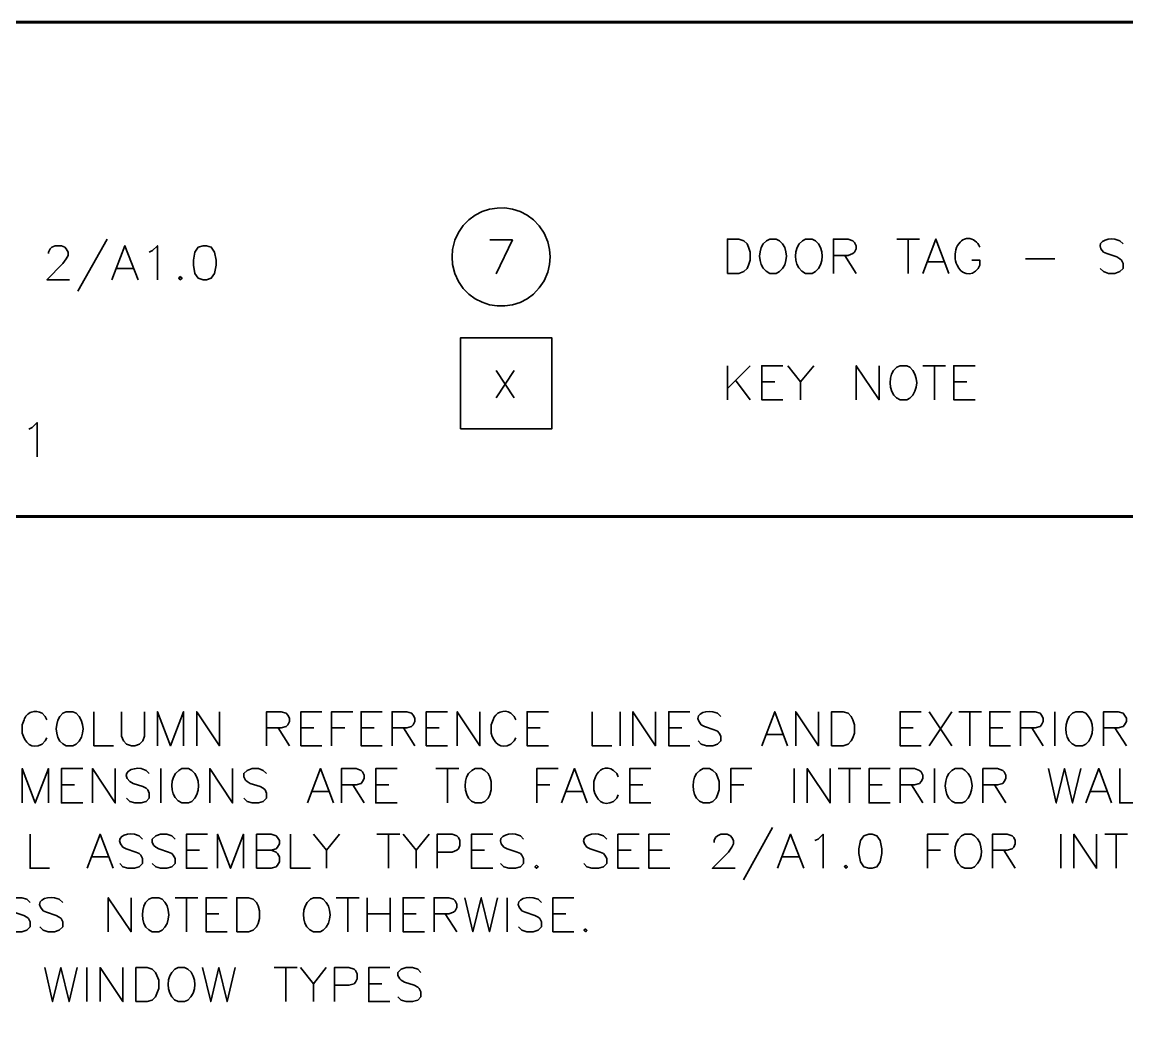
# Model space of a CAD drawing. Header units: inches. Extents: x 5 to 516, y -193 to 129.
# Drawn here: x 265.85 to 277.97, y 17.03 to 27.96 of the extents above; entities that cross this region are included whole.
import ezdxf

# ---------------------------------------------------------------- set-up
doc = ezdxf.new("R2010")
doc.units = ezdxf.units.IN
doc.header["$MEASUREMENT"] = 0
doc.layers.add('PDF2_Geometry', color=7, linetype='Continuous')

msp = doc.modelspace()

# ---------------------------------------------------------------- linework, layer by layer
at = {"layer": 'PDF2_Geometry', "lineweight": 60}
for points in [[(288.1186821, 27.9634137), (161.118672, 27.9634137), (161.118672, 5.4634119), (296.1186828, 5.4634119)], [(254.1586846, 22.5400802), (288.1153524, 22.5400802)]]:
    msp.add_lwpolyline(points, dxfattribs=at)
at = {"layer": 'PDF2_Geometry', "lineweight": 35}
for points in [[(266.7820173, 25.5834137), (266.4620173, 25.0100803)], [(271.0486836, 25.2000807), (271.2286836, 25.5734141), (270.9786836, 25.5734141)], [(274.1586837, 25.5634137), (274.1220171, 25.5834137), (274.0520171, 25.5834137), (274.0153504, 25.5634137), (273.9786837, 25.5300804)], [(274.5520182, 25.5634137), (274.5153515, 25.5834137), (274.4420182, 25.5834137), (274.4086848, 25.5634137), (274.3720182, 25.5300804)], [(274.7486843, 25.2067471), (274.7486843, 25.5834138), (274.9086843, 25.5834138), (274.9620176, 25.5634138), (274.9786843, 25.5467471), (274.9986843, 25.5100804), (274.9986843, 25.4767471), (274.9786843, 25.4400804), (274.9620176, 25.4234138), (274.9086843, 25.4034138), (274.7486843, 25.4034138)], [(275.4420183, 25.5834137), (275.6920183, 25.5834137)], [(275.5686832, 25.5834137), (275.5686832, 25.206747)], [(275.7286835, 25.2067471), (275.8720168, 25.5834138), (276.0153502, 25.2067471)], [(277.9253525, 25.5300809), (277.8886858, 25.5634142), (277.8353525, 25.5834142)], [(266.138683, 25.4234134), (266.138683, 25.4400801), (266.158683, 25.4767468), (266.1753496, 25.4934134), (266.2120163, 25.5100801), (266.2820163, 25.5100801), (266.318683, 25.4934134), (266.3353497, 25.4767468), (266.3553497, 25.4400801), (266.3553497, 25.4034134), (266.3353497, 25.3667468), (266.298683, 25.3134134), (266.1220163, 25.1367467), (266.3720163, 25.1367467)], [(266.8353485, 25.1367465), (266.9786818, 25.5100799), (267.1220152, 25.1367465)], [(267.2453488, 25.4400811), (267.2820154, 25.4567478), (267.3353488, 25.5100811), (267.3353488, 25.1367478)], [(270.5720165, 25.4700799), (270.5653499, 25.3867466), (270.5720165, 25.3034132)], [(271.6153499, 25.2200799), (271.6353499, 25.3034132), (271.6420166, 25.3867466), (271.6353499, 25.4700799), (271.6153499, 25.5534132)], [(274.8720177, 25.4034125), (274.9986844, 25.2067459)], [(275.782018, 25.3334137), (275.962018, 25.3334137)], [(276.3353518, 25.2600789), (276.3553518, 25.2967456), (276.3553518, 25.3500789), (276.2653518, 25.3500789)], [(276.8553518, 25.3667474), (277.1753519, 25.3667474)], [(277.7120191, 25.4400808), (277.7486858, 25.4234142), (277.8553525, 25.3867475), (277.8886858, 25.3667475), (277.9086858, 25.3500808), (277.9253525, 25.3134142), (277.9253525, 25.2600808), (277.8886858, 25.2267475), (277.8353525, 25.2067475), (277.7653525, 25.2067475), (277.7120191, 25.2267475), (277.6753525, 25.2600808)], [(266.888683, 25.2600799), (267.068683, 25.2600799)], [(274.0520171, 25.206747), (274.1220171, 25.206747), (274.1586837, 25.226747)], [(274.4420182, 25.206747), (274.5153515, 25.206747), (274.5520182, 25.226747)], [(271.0486836, 24.1400797), (271.2486836, 23.8400796)], [(271.248684, 24.1400797), (271.048684, 23.8400796)], [(273.5853507, 24.1934142), (273.5853507, 23.8200808)], [(273.8353507, 24.1934142), (273.5853507, 23.9434142)], [(274.1920174, 23.8200791), (273.9620173, 23.8200791), (273.9620173, 24.1934124), (274.1920174, 24.1934124)], [(274.2486842, 24.1934142), (274.3886842, 24.0167475), (274.3886842, 23.8200808)], [(274.5320179, 24.1934142), (274.3886846, 24.0167475)], [(274.9986843, 23.8200791), (274.9986843, 24.1934124), (275.2486843, 23.8200791), (275.2486843, 24.1934124)], [(275.5853501, 24.1767475), (275.5520168, 24.1934142), (275.4786834, 24.1934142), (275.4420168, 24.1767475), (275.4086834, 24.1400809)], [(275.7286835, 24.1934142), (275.9786835, 24.1934142)], [(275.8553518, 24.1934142), (275.8553518, 23.8200808)], [(276.3020166, 23.8200791), (276.0686832, 23.8200791), (276.0686832, 24.1934124), (276.3020166, 24.1934124)], [(273.6753521, 24.0334139), (273.8353521, 23.8200806)], [(273.9620173, 24.0167462), (274.1053507, 24.0167462)], [(276.0686832, 24.0167462), (276.2120166, 24.0167462)], [(275.4786834, 23.8200808), (275.5520168, 23.8200808), (275.5853501, 23.8367475)], [(265.9253515, 23.4967453), (265.9620182, 23.5167453), (266.0153515, 23.5700787), (266.0153515, 23.193412)], [(266.4420151, 20.3800791), (266.4053484, 20.3967458), (266.3353484, 20.3967458), (266.2986818, 20.3800791), (266.2653484, 20.3434124)], [(266.638683, 20.3967458), (266.638683, 20.0234124), (266.8520164, 20.0234124)], [(266.9420176, 20.3967458), (266.9420176, 20.1300791), (266.9620176, 20.0767457), (266.9953509, 20.0400791), (267.0486843, 20.0234124), (267.0853509, 20.0234124), (267.1386843, 20.0400791), (267.1753509, 20.0767457), (267.1920176, 20.1300791), (267.1920176, 20.3967458)], [(267.3353485, 20.023414), (267.3353485, 20.3967474), (267.4786819, 20.023414), (267.6220152, 20.3967474), (267.6220152, 20.023414)], [(267.7653514, 20.023414), (267.7653514, 20.3967474), (268.0153514, 20.023414), (268.0153514, 20.3967474)], [(268.5320174, 20.023414), (268.5320174, 20.3967474), (268.6920175, 20.3967474), (268.7453508, 20.3800807), (268.7653508, 20.3600807), (268.7820175, 20.3267474), (268.7820175, 20.2900807), (268.7653508, 20.253414), (268.7453508, 20.2367474), (268.6920175, 20.2200807), (268.5320174, 20.2200807)], [(269.1386858, 20.023414), (268.9086858, 20.023414), (268.9086858, 20.3967474), (269.1386858, 20.3967474)], [(269.2453489, 20.023414), (269.2453489, 20.3967474), (269.4786823, 20.3967474)], [(269.7986827, 20.023414), (269.5686827, 20.023414), (269.5686827, 20.3967474), (269.7986827, 20.3967474)], [(269.9086842, 20.023414), (269.9086842, 20.3967474), (270.0686842, 20.3967474), (270.1220175, 20.3800807), (270.1386842, 20.3600807), (270.1586842, 20.3267474), (270.1586842, 20.2900807), (270.1386842, 20.253414), (270.1220175, 20.2367474), (270.0686842, 20.2200807), (269.9086842, 20.2200807)], [(270.5153509, 20.023414), (270.2820176, 20.023414), (270.2820176, 20.3967474), (270.5153509, 20.3967474)], [(270.6220173, 20.023414), (270.6220173, 20.3967474), (270.8720174, 20.023414), (270.8720174, 20.3967474)], [(271.2653517, 20.306746), (271.2453517, 20.3434127), (271.2120183, 20.3800794)], [(271.6220167, 20.023414), (271.3886834, 20.023414), (271.3886834, 20.3967474), (271.6220167, 20.3967474)], [(272.1020183, 20.3967458), (272.1020183, 20.0234124), (272.318685, 20.0234124)], [(272.4086844, 20.3967458), (272.4086844, 20.0234124)], [(272.5486838, 20.023414), (272.5486838, 20.3967474), (272.7986838, 20.023414), (272.7986838, 20.3967474)], [(273.1753514, 20.023414), (272.9420181, 20.023414), (272.9420181, 20.3967474), (273.1753514, 20.3967474)], [(273.5153519, 20.3434129), (273.4786852, 20.3800796), (273.4253518, 20.3967462)], [(273.9620173, 20.023414), (274.1053507, 20.3967474), (274.2453507, 20.023414)], [(274.3353508, 20.023414), (274.3353508, 20.3967474), (274.5853508, 20.023414), (274.5853508, 20.3967474)], [(275.7120168, 20.023414), (275.4786834, 20.023414), (275.4786834, 20.3967474), (275.7120168, 20.3967474)], [(275.798684, 20.3967458), (276.048684, 20.0234124)], [(276.048684, 20.3967458), (275.798684, 20.0234124)], [(276.1220178, 20.3967458), (276.3720178, 20.3967458)], [(276.2453512, 20.3967458), (276.2453512, 20.0234124)], [(276.6920176, 20.023414), (276.4620175, 20.023414), (276.4620175, 20.3967474), (276.6920176, 20.3967474)], [(276.7986841, 20.023414), (276.7986841, 20.3967474), (276.9620174, 20.3967474), (277.0153508, 20.3800807), (277.0320174, 20.3600807), (277.0486841, 20.3267474), (277.0486841, 20.2900807), (277.0320174, 20.253414), (277.0153508, 20.2367474), (276.9620174, 20.2200807), (276.7986841, 20.2200807)], [(277.1753524, 20.3967458), (277.1753524, 20.0234124)], [(277.5153514, 20.3800791), (277.4786848, 20.3967458), (277.4086848, 20.3967458), (277.3720181, 20.3800791), (277.3353514, 20.3434124)], [(277.7120176, 20.023414), (277.7120176, 20.3967474), (277.8720176, 20.3967474), (277.925351, 20.3800807), (277.9420177, 20.3600807), (277.9620177, 20.3267474), (277.9620177, 20.2900807), (277.9420177, 20.253414), (277.925351, 20.2367474), (277.8720176, 20.2200807), (277.7120176, 20.2200807)], [(271.0153517, 20.306746), (270.9953517, 20.2534127), (270.9953517, 20.1634127)], [(273.2986852, 20.2534129), (273.3353518, 20.2367462), (273.4420185, 20.2000795), (273.4786852, 20.1834129), (273.4953519, 20.1634129), (273.5153519, 20.1300795), (273.5153519, 20.0767462), (273.4786852, 20.0400795), (273.4253518, 20.0234129), (273.3553518, 20.0234129), (273.2986852, 20.0400795), (273.2653518, 20.0767462)], [(268.6586857, 20.2200795), (268.7820191, 20.0234128)], [(268.9086858, 20.2200795), (269.0486858, 20.2200795)], [(269.2453489, 20.2200795), (269.3886823, 20.2200795)], [(269.5686827, 20.2200795), (269.712016, 20.2200795)], [(270.0320176, 20.2200795), (270.1586842, 20.0234128)], [(270.2820176, 20.2200795), (270.4253509, 20.2200795)], [(271.3886834, 20.2200795), (271.5320167, 20.2200795)], [(272.9420181, 20.2200795), (273.0853514, 20.2200795)], [(274.0153519, 20.1467457), (274.1920186, 20.1467457)], [(275.4786834, 20.2200795), (275.6220168, 20.2200795)], [(276.4620175, 20.2200795), (276.6053509, 20.2200795)], [(276.9253524, 20.2200795), (277.0486857, 20.0234128)], [(277.835351, 20.2200795), (277.9620177, 20.0234128)], [(266.0686836, 20.0400793), (266.102017, 20.076746), (266.122017, 20.1100793)], [(266.3353484, 20.0234124), (266.4053484, 20.0234124), (266.4420151, 20.0400791)], [(271.2120183, 20.0400793), (271.2453517, 20.076746), (271.2653517, 20.1100793)], [(277.4086848, 20.0234124), (277.4786848, 20.0234124), (277.5153514, 20.0400791)], [(265.8520178, 19.3967457), (265.8520178, 19.7734124), (265.9953511, 19.3967457), (266.1386845, 19.7734124), (266.1386845, 19.3967457)], [(266.5153506, 19.3967457), (266.2820173, 19.3967457), (266.2820173, 19.7734124), (266.5153506, 19.7734124)], [(266.622017, 19.3967457), (266.622017, 19.7734124), (266.872017, 19.3967457), (266.872017, 19.7734124)], [(267.2453488, 19.7200794), (267.2120154, 19.7534128), (267.1553488, 19.7734128)], [(267.3720171, 19.773414), (267.3720171, 19.3967473)], [(267.7120179, 19.753414), (267.6753512, 19.773414), (267.6020179, 19.773414), (267.5686846, 19.753414), (267.5320179, 19.7200807)], [(267.9086857, 19.3967457), (267.9086857, 19.7734124), (268.1586857, 19.3967457), (268.1586857, 19.7734124)], [(268.5320174, 19.7200794), (268.4953508, 19.7534128), (268.4420174, 19.7734128), (268.3720174, 19.7734128), (268.3186841, 19.7534128), (268.2820174, 19.7200794), (268.2820174, 19.6834128), (268.2986841, 19.6467461), (268.3186841, 19.6300794), (268.3520174, 19.6100794), (268.4620174, 19.5767461), (268.4953508, 19.5567461), (268.5153508, 19.5400794), (268.5320174, 19.5034128), (268.5320174, 19.4500794), (268.4953508, 19.4134127), (268.4420174, 19.3967461), (268.3720174, 19.3967461), (268.3186841, 19.4134127), (268.2820174, 19.4500794)], [(268.9786829, 19.3967457), (269.1220163, 19.7734124), (269.2653496, 19.3967457)], [(269.3520181, 19.3967457), (269.3520181, 19.7734124), (269.5153514, 19.7734124), (269.5686847, 19.7534124), (269.5853514, 19.7367457), (269.6020181, 19.700079), (269.6020181, 19.6634124), (269.5853514, 19.630079), (269.5686847, 19.610079), (269.5153514, 19.5934124), (269.3520181, 19.5934124)], [(269.9620163, 19.3967457), (269.728683, 19.3967457), (269.728683, 19.7734124), (269.9620163, 19.7734124)], [(270.3886833, 19.773414), (270.6386833, 19.773414)], [(270.5153516, 19.773414), (270.5153516, 19.3967473)], [(270.8186828, 19.3967473), (270.8886828, 19.3967473), (270.9253495, 19.413414), (270.9620161, 19.4500806), (270.9786828, 19.4867473), (270.9953495, 19.5400806), (270.9953495, 19.6300807), (270.9786828, 19.683414), (270.9620161, 19.7200807), (270.9253495, 19.753414), (270.8886828, 19.773414), (270.8186828, 19.773414), (270.7820161, 19.753414), (270.7453495, 19.7200807)], [(271.4953508, 19.3967457), (271.4953508, 19.7734124), (271.7286842, 19.7734124)], [(271.7653517, 19.3967457), (271.9086851, 19.7734124), (272.0486851, 19.3967457)], [(272.3886835, 19.6834126), (272.3720168, 19.7200792), (272.3353501, 19.7534126)], [(272.7453518, 19.3967457), (272.5153518, 19.3967457), (272.5153518, 19.7734124), (272.7453518, 19.7734124)], [(273.318683, 19.3967473), (273.388683, 19.3967473), (273.4253497, 19.413414), (273.4620163, 19.4500806), (273.478683, 19.4867473), (273.4953497, 19.5400806), (273.4953497, 19.6300807), (273.478683, 19.683414), (273.4620163, 19.7200807), (273.4253497, 19.753414), (273.388683, 19.773414), (273.318683, 19.773414), (273.2820163, 19.753414), (273.2453497, 19.7200807)], [(273.6220176, 19.3967457), (273.6220176, 19.7734124), (273.8553509, 19.7734124)], [(274.3186831, 19.773414), (274.3186831, 19.3967473)], [(274.4620174, 19.3967457), (274.4620174, 19.7734124), (274.7120174, 19.3967457), (274.7120174, 19.7734124)], [(274.7986839, 19.773414), (275.048684, 19.773414)], [(274.9253522, 19.773414), (274.9253522, 19.3967473)], [(275.372017, 19.3967457), (275.1386837, 19.3967457), (275.1386837, 19.7734124), (275.372017, 19.7734124)], [(275.4786834, 19.3967457), (275.4786834, 19.7734124), (275.6386835, 19.7734124), (275.6920168, 19.7534124), (275.7120168, 19.7367457), (275.7286835, 19.700079), (275.7286835, 19.6634124), (275.7120168, 19.630079), (275.6920168, 19.610079), (275.6386835, 19.5934124), (275.4786834, 19.5934124)], [(275.8553518, 19.773414), (275.8553518, 19.3967473)], [(276.1920176, 19.753414), (276.1586842, 19.773414), (276.0853509, 19.773414), (276.0486842, 19.753414), (276.0153509, 19.7200807)], [(276.3886838, 19.3967457), (276.3886838, 19.7734124), (276.5486838, 19.7734124), (276.6053505, 19.7534124), (276.6220171, 19.7367457), (276.6386838, 19.700079), (276.6386838, 19.6634124), (276.6220171, 19.630079), (276.6053505, 19.610079), (276.5486838, 19.5934124), (276.3886838, 19.5934124)], [(277.1053519, 19.773414), (277.1920185, 19.3967473), (277.2820185, 19.773414), (277.3720186, 19.3967473), (277.4620186, 19.773414)], [(277.5153522, 19.3967457), (277.6586855, 19.7734124), (277.7986855, 19.3967457)], [(277.8886839, 19.773414), (277.8886839, 19.3967473), (278.1053506, 19.3967473)], [(267.0320154, 19.6300794), (267.0686821, 19.6100794), (267.1753488, 19.5767461), (267.2120154, 19.5567461), (267.2286821, 19.5400794), (267.2453488, 19.5034128), (267.2453488, 19.4500794), (267.2120154, 19.4134127), (267.1553488, 19.3967461), (267.0853488, 19.3967461), (267.0320154, 19.4134127), (266.9953488, 19.4500794)], [(272.1386834, 19.6834126), (272.1220168, 19.6300792), (272.1220168, 19.5400792)], [(266.2820173, 19.5934128), (266.4253506, 19.5934128)], [(269.0320175, 19.523414), (269.2120175, 19.523414)], [(269.478683, 19.5934128), (269.6020163, 19.3967461)], [(269.728683, 19.5934128), (269.8720163, 19.5934128)], [(271.4953508, 19.5934128), (271.6386842, 19.5934128)], [(271.8186829, 19.523414), (271.9953496, 19.523414)], [(272.5153518, 19.5934128), (272.6586851, 19.5934128)], [(273.6220176, 19.5934128), (273.7653509, 19.5934128)], [(275.1386837, 19.5934128), (275.282017, 19.5934128)], [(275.6053517, 19.5934128), (275.7286851, 19.3967461)], [(276.5153521, 19.5934128), (276.6386854, 19.3967461)], [(277.5686833, 19.523414), (277.74535, 19.523414)], [(267.6020179, 19.3967473), (267.6753512, 19.3967473), (267.7120179, 19.413414)], [(272.3353501, 19.4134125), (272.3720168, 19.4500792), (272.3886835, 19.4867459)], [(276.0853509, 19.3967473), (276.1586842, 19.3967473), (276.1920176, 19.413414)], [(265.9386843, 19.0534127), (265.9386843, 18.6800794), (266.1520177, 18.6800794)], [(266.5653493, 18.6800793), (266.7053493, 19.0534126), (266.8486826, 18.6800793)], [(267.1720184, 19.0000799), (267.1353517, 19.0367465), (267.0820184, 19.0534132)], [(267.5286842, 19.0000799), (267.4920175, 19.0367465), (267.4386842, 19.0534132), (267.3686842, 19.0534132), (267.3153508, 19.0367465), (267.2786841, 19.0000799), (267.2786841, 18.9634132), (267.2953508, 18.9300798), (267.3153508, 18.9100798), (267.3486841, 18.8934132), (267.4553508, 18.8567465), (267.4920175, 18.8400798), (267.5086842, 18.8234132), (267.5286842, 18.7867465), (267.5286842, 18.7334132), (267.4920175, 18.6967465), (267.4386842, 18.6800798), (267.3686842, 18.6800798), (267.3153508, 18.6967465), (267.2786841, 18.7334132)], [(267.8853492, 18.6800793), (267.6520159, 18.6800793), (267.6520159, 19.0534126), (267.8853492, 19.0534126)], [(267.992019, 18.6800793), (267.992019, 19.0534126), (268.1353524, 18.6800793), (268.2786857, 19.0534126), (268.2786857, 18.6800793)], [(268.4220185, 18.6800793), (268.4220185, 19.0534126), (268.5820185, 19.0534126), (268.6353519, 19.036746), (268.6520185, 19.016746), (268.6720185, 18.9834126), (268.6720185, 18.946746), (268.6520185, 18.9100793), (268.6353519, 18.8934126), (268.5820185, 18.876746), (268.4220185, 18.876746)], [(268.7953503, 19.0534127), (268.7953503, 18.6800794), (269.0120169, 18.6800794)], [(269.0453503, 19.0534127), (269.1886836, 18.876746), (269.1886836, 18.6800794)], [(269.3320189, 19.0534127), (269.1886855, 18.876746)], [(269.7420175, 19.0534127), (269.9920175, 19.0534127)], [(269.8686841, 19.0534127), (269.8686841, 18.6800794)], [(270.0286844, 19.0534127), (270.1720177, 18.876746), (270.1720177, 18.6800794)], [(270.3153496, 19.0534127), (270.1720162, 18.876746)], [(270.4020161, 18.6800793), (270.4020161, 19.0534126), (270.5653494, 19.0534126), (270.6186828, 19.036746), (270.6353495, 19.016746), (270.6520161, 18.9834126), (270.6520161, 18.9300793), (270.6353495, 18.8934126), (270.6186828, 18.876746), (270.5653494, 18.856746), (270.4020161, 18.856746)], [(271.0120178, 18.6800793), (270.7786844, 18.6800793), (270.7786844, 19.0534126), (271.0120178, 19.0534126)], [(271.348685, 19.0000799), (271.3153517, 19.0367465), (271.2620183, 19.0534132)], [(272.2620186, 19.0000799), (272.2253519, 19.0367465), (272.1720185, 19.0534132)], [(272.6186836, 18.6800793), (272.3853503, 18.6800793), (272.3853503, 19.0534126), (272.6186836, 19.0534126)], [(272.95535, 18.6800793), (272.72535, 18.6800793), (272.72535, 19.0534126), (272.95535, 19.0534126)], [(273.4386849, 18.963413), (273.4386849, 18.983413), (273.4553516, 19.0167463), (273.4753516, 19.0367463), (273.5120182, 19.053413), (273.5820183, 19.053413), (273.6186849, 19.0367463), (273.6353516, 19.0167463), (273.6520183, 18.983413), (273.6520183, 18.9467463), (273.6353516, 18.9100796), (273.5986849, 18.8567463), (273.4220182, 18.6800796), (273.6720183, 18.6800796)], [(274.0820175, 19.1267465), (273.7620175, 18.5534131)], [(274.1353504, 18.6800793), (274.2786838, 19.0534126), (274.4220171, 18.6800793)], [(274.5453507, 18.9834122), (274.5820174, 19.0000788), (274.6353507, 19.0534122), (274.6353507, 18.6800788)], [(275.7786848, 18.6800793), (275.7786848, 19.0534126), (276.0120182, 19.0534126)], [(276.2953518, 19.036746), (276.2620185, 19.0534127), (276.1886851, 19.0534127), (276.1520185, 19.036746), (276.1186851, 19.0000794)], [(276.492018, 18.6800793), (276.492018, 19.0534126), (276.652018, 19.0534126), (276.7086847, 19.036746), (276.7253514, 19.016746), (276.742018, 18.9834126), (276.742018, 18.946746), (276.7253514, 18.9100793), (276.7086847, 18.8934126), (276.652018, 18.876746), (276.492018, 18.876746)], [(277.2420181, 19.0534127), (277.2420181, 18.6800794)], [(277.3853507, 18.6800793), (277.3853507, 19.0534126), (277.6353507, 18.6800793), (277.6353507, 19.0534126)], [(277.7253504, 19.0534127), (277.9753504, 19.0534127)], [(277.8486855, 19.0534127), (277.8486855, 18.6800794)], [(266.9553517, 18.9100798), (266.9920184, 18.8934132), (267.0986851, 18.8567465), (267.1353517, 18.8400798), (267.1520184, 18.8234132), (267.1720184, 18.7867465), (267.1720184, 18.7334132), (267.1353517, 18.6967465), (267.0820184, 18.6800798), (267.0086851, 18.6800798), (266.9553517, 18.6967465), (266.9220184, 18.7334132)], [(271.1353517, 18.9100798), (271.1720183, 18.8934132), (271.278685, 18.8567465), (271.3153517, 18.8400798), (271.3320183, 18.8234132), (271.348685, 18.7867465), (271.348685, 18.7334132), (271.3153517, 18.6967465), (271.2620183, 18.6800798), (271.188685, 18.6800798), (271.1353517, 18.6967465), (271.098685, 18.7334132)], [(272.0453519, 18.9100798), (272.0820185, 18.8934132), (272.1886852, 18.8567465), (272.2253519, 18.8400798), (272.2420186, 18.8234132), (272.2620186, 18.7867465), (272.2620186, 18.7334132), (272.2253519, 18.6967465), (272.1720185, 18.6800798), (272.0986852, 18.6800798), (272.0453519, 18.6967465), (272.0120185, 18.7334132)], [(266.6186838, 18.8034127), (266.7953505, 18.8034127)], [(267.6520159, 18.8767464), (267.7953492, 18.8767464)], [(268.5820188, 18.8767464), (268.6353521, 18.8567464), (268.6520188, 18.8400798), (268.6720188, 18.8034131), (268.6720188, 18.7500798), (268.6520188, 18.7134131), (268.6353521, 18.6967464), (268.5820188, 18.6800798), (268.4220188, 18.6800798)], [(270.7786844, 18.8767464), (270.9220178, 18.8767464)], [(272.3853503, 18.8767464), (272.5286836, 18.8767464)], [(272.72535, 18.8767464), (272.8686834, 18.8767464)], [(274.188685, 18.8034127), (274.368685, 18.8034127)], [(275.7786848, 18.8767464), (275.9220182, 18.8767464)], [(276.6186846, 18.8767464), (276.742018, 18.6800798)], [(276.1886851, 18.6800794), (276.2620185, 18.6800794), (276.2953518, 18.696746)], [(265.9386843, 18.3034127), (265.9020176, 18.3400793), (265.8486843, 18.356746), (265.7786843, 18.356746), (265.725351, 18.3400793), (265.6886843, 18.3034127), (265.6886843, 18.266746), (265.705351, 18.2334127), (265.725351, 18.2134126), (265.7586843, 18.196746), (265.8686843, 18.1600793), (265.9020176, 18.1434126), (265.9220176, 18.126746), (265.9386843, 18.0900793), (265.9386843, 18.036746), (265.9020176, 18.0000793), (265.8486843, 17.9834126), (265.7786843, 17.9834126), (265.725351, 18.0000793), (265.6886843, 18.036746)], [(266.2953501, 18.3034127), (266.2586834, 18.3400793), (266.20535, 18.356746)], [(266.7953501, 17.9834121), (266.7953501, 18.3567455), (267.0453501, 17.9834121), (267.0453501, 18.3567455)], [(267.3853508, 18.3400805), (267.3486841, 18.3567472), (267.2786841, 18.3567472), (267.2420175, 18.3400805), (267.2053508, 18.3034139)], [(267.5286842, 18.3567472), (267.7786842, 18.3567472)], [(267.6520159, 18.3567472), (267.6520159, 17.9834139)], [(268.0986839, 17.9834121), (267.8686839, 17.9834121), (267.8686839, 18.3567455), (268.0986839, 18.3567455)], [(269.1520169, 18.3400805), (269.1186836, 18.3567472), (269.0453503, 18.3567472), (269.0120169, 18.3400805), (268.9753503, 18.3034139)], [(269.2953503, 18.3567472), (269.5453503, 18.3567472)], [(269.4220186, 18.3567472), (269.4220186, 17.9834139)], [(269.63535, 18.3567472), (269.63535, 17.9834139)], [(269.8853501, 18.3567472), (269.8853501, 17.9834139)], [(270.2620177, 17.9834121), (270.0286844, 17.9834121), (270.0286844, 18.3567455), (270.2620177, 18.3567455)], [(270.3686841, 17.9834121), (270.3686841, 18.3567455), (270.5286841, 18.3567455), (270.5820175, 18.3400788), (270.5986841, 18.3234121), (270.6186841, 18.2867454), (270.6186841, 18.2500788), (270.5986841, 18.2134121), (270.5820175, 18.1967454), (270.5286841, 18.1800788), (270.3686841, 18.1800788)], [(270.7053507, 18.3567472), (270.7953507, 17.9834139), (270.8853507, 18.3567472), (270.9753507, 17.9834139), (271.0653507, 18.3567472)], [(271.172017, 18.3567472), (271.172017, 17.9834139)], [(271.5453505, 18.3034127), (271.5120171, 18.3400793), (271.4553505, 18.356746)], [(271.9020171, 17.9834121), (271.6720171, 17.9834121), (271.6720171, 18.3567455), (271.9020171, 18.3567455)], [(266.0820167, 18.2134126), (266.1186834, 18.196746), (266.22535, 18.1600793), (266.2586834, 18.1434126), (266.2786834, 18.126746), (266.2953501, 18.0900793), (266.2953501, 18.036746), (266.2586834, 18.0000793), (266.20535, 17.9834126), (266.13535, 17.9834126), (266.0820167, 18.0000793), (266.04535, 18.036746)], [(267.8686839, 18.1800792), (268.0086839, 18.1800792)], [(269.63535, 18.1800792), (269.8853501, 18.1800792)], [(270.0286844, 18.1800792), (270.1720177, 18.1800792)], [(270.4920175, 18.1800792), (270.6186842, 17.9834126)], [(271.3320171, 18.2134126), (271.3686838, 18.196746), (271.4753505, 18.1600793), (271.5120171, 18.1434126), (271.5286838, 18.126746), (271.5453505, 18.0900793), (271.5453505, 18.036746), (271.5120171, 18.0000793), (271.4553505, 17.9834126), (271.3853505, 17.9834126), (271.3320171, 18.0000793), (271.2953505, 18.036746)], [(271.6720171, 18.1800792), (271.8153504, 18.1800792)], [(267.2786841, 17.9834139), (267.3486841, 17.9834139), (267.3853508, 18.0000805)], [(269.0453503, 17.9834139), (269.1186836, 17.9834139), (269.1520169, 18.0000805)], [(266.0986846, 17.5900795), (266.1853513, 17.2167461), (266.2753513, 17.5900795), (266.3653513, 17.2167461), (266.4553513, 17.5900795)], [(266.5620161, 17.5900795), (266.5620161, 17.2167461)], [(266.7053504, 17.216746), (266.7053504, 17.5900794), (266.9553504, 17.216746), (266.9553504, 17.5900794)], [(267.6686828, 17.5734128), (267.6320161, 17.5900795), (267.5620161, 17.5900795), (267.5253495, 17.5734128), (267.4920161, 17.5367461)], [(267.8286822, 17.5900795), (267.9186822, 17.2167461), (268.0086822, 17.5900795), (268.0986822, 17.2167461), (268.1853488, 17.5900795)], [(268.6153508, 17.5900795), (268.8653508, 17.5900795)], [(268.7420191, 17.5900795), (268.7420191, 17.2167461)], [(268.902016, 17.5900795), (269.0453493, 17.4134128), (269.0453493, 17.2167461)], [(269.1853514, 17.5900795), (269.0453514, 17.4134128)], [(269.2753511, 17.216746), (269.2753511, 17.5900794), (269.4353511, 17.5900794), (269.4920178, 17.5734127), (269.5086845, 17.5567461), (269.5253511, 17.5200794), (269.5253511, 17.4667461), (269.5086845, 17.4300794), (269.4920178, 17.4134127), (269.4353511, 17.3967461), (269.2753511, 17.3967461)], [(269.8820161, 17.216746), (269.652016, 17.216746), (269.652016, 17.5900794), (269.8820161, 17.5900794)], [(270.2220166, 17.5367466), (270.1886833, 17.5734133), (270.1320166, 17.5900799), (270.0620166, 17.5900799), (270.0086833, 17.5734133), (269.9720166, 17.5367466), (269.9720166, 17.5034133), (269.9920166, 17.4667466), (270.0086833, 17.4500799), (270.0453499, 17.4300799), (270.1520166, 17.3967466), (270.1886833, 17.3767466), (270.20535, 17.3600799), (270.2220166, 17.3234133), (270.2220166, 17.2700799), (270.1886833, 17.2334132), (270.1320166, 17.2167466), (270.0620166, 17.2167466), (270.0086833, 17.2334132), (269.9720166, 17.2700799)], [(269.652016, 17.4134115), (269.7953494, 17.4134115)], [(267.5620161, 17.2167461), (267.6320161, 17.2167461), (267.6686828, 17.2334128)]]:
    msp.add_lwpolyline(points, dxfattribs=at)
for points in [[(273.5853507, 25.2067471), (273.5853507, 25.5834138), (273.7120174, 25.5834138), (273.7653507, 25.5634138), (273.8020174, 25.5300804), (273.8186841, 25.4934138), (273.8353507, 25.4400804), (273.8353507, 25.3500804), (273.8186841, 25.2967471), (273.8020174, 25.2600804), (273.7653507, 25.2267471), (273.7120174, 25.2067471)], [(267.8353485, 25.51008), (267.7820152, 25.4934133), (267.7453485, 25.44008), (267.7286819, 25.35008), (267.7286819, 25.2967466), (267.7453485, 25.2067466), (267.7820152, 25.1534133), (267.8353485, 25.1367466), (267.8720152, 25.1367466), (267.9253486, 25.1534133), (267.9620152, 25.2067466), (267.9786819, 25.2967466), (267.9786819, 25.35008), (267.9620152, 25.44008), (267.9253486, 25.4934133), (267.8720152, 25.51008)], [(267.5853485, 25.1734134), (267.5686819, 25.1534134), (267.5853485, 25.1367467), (267.6053485, 25.1534134)], [(270.6586842, 23.5000802), (270.6586842, 24.5000803), (271.6586843, 24.5000803), (271.6586843, 23.5000802)], [(274.7286834, 20.023414), (274.7286834, 20.3967474), (274.8553501, 20.3967474), (274.9086834, 20.3800807), (274.9420167, 20.343414), (274.9620167, 20.3067474), (274.9786834, 20.253414), (274.9786834, 20.163414), (274.9620167, 20.1100807), (274.9420167, 20.0767474), (274.9086834, 20.0400807), (274.8553501, 20.023414)], [(275.1353505, 19.0534127), (275.0820172, 19.036746), (275.0453505, 18.9834127), (275.0286838, 18.8934127), (275.0286838, 18.8400794), (275.0453505, 18.7500794), (275.0820172, 18.696746), (275.1353505, 18.6800794), (275.1720172, 18.6800794), (275.2253505, 18.696746), (275.2620172, 18.7500794), (275.2786838, 18.8400794), (275.2786838, 18.8934127), (275.2620172, 18.9834127), (275.2253505, 19.036746), (275.1720172, 19.0534127)], [(271.4920176, 18.713413), (271.4753509, 18.6967463), (271.4920176, 18.6800796), (271.5120176, 18.6967463)], [(274.8853505, 18.713413), (274.8686838, 18.6967463), (274.8853505, 18.6800796), (274.9020171, 18.6967463)], [(268.2053505, 17.9834121), (268.2053505, 18.3567455), (268.3320172, 18.3567455), (268.3853505, 18.3400788), (268.4220172, 18.3034121), (268.4386838, 18.2667454), (268.4553505, 18.2134121), (268.4553505, 18.1267454), (268.4386838, 18.0734121), (268.4220172, 18.0367454), (268.3853505, 18.0000788), (268.3320172, 17.9834121)], [(272.0286845, 18.0167458), (272.0120179, 18.0000791), (272.0286845, 17.9834124), (272.0453512, 18.0000791)], [(267.0986847, 17.216746), (267.0986847, 17.5900794), (267.222018, 17.5900794), (267.2753514, 17.5734127), (267.312018, 17.5367461), (267.3286847, 17.5034127), (267.3486847, 17.4500794), (267.3486847, 17.3600794), (267.3286847, 17.306746), (267.312018, 17.2700794), (267.2753514, 17.2334127), (267.222018, 17.216746)]]:
    msp.add_lwpolyline(points, close=True, dxfattribs=at)
msp.add_lwpolyline([(266.122017, 20.306746), (266.102017, 20.3434127), (266.0686836, 20.3800794, 0.5082930305), (265.872017, 20.306746), (265.852017, 20.2534127), (265.852017, 20.1634127)], format="xyb", dxfattribs=at)
msp.add_ellipse((276.2281792, 25.3997221), major_axis=(0.0001311, 0.1896068), ratio=0.7713919116, start_param=5.2297937216, end_param=8.4286896199, dxfattribs=at)
for points in [[(271.6153499, 25.5534132), (271.4305166, 26.0914688), (270.6696276, 26.0303022), (270.5720165, 25.4700799)], [(277.8353525, 25.5834142), (277.7437414, 25.5995253), (277.6021858, 25.5413031), (277.7120191, 25.4400808)], [(273.9786837, 25.5300804), (273.9114615, 25.4271359), (273.9268504, 25.256247), (274.0520171, 25.206747)], [(274.1586837, 25.226747), (274.2570171, 25.300747), (274.2570171, 25.4894137), (274.1586837, 25.5634137)], [(274.3720182, 25.5300804), (274.3048515, 25.426247), (274.3205182, 25.261247), (274.4420182, 25.206747)], [(274.5520182, 25.226747), (274.6503515, 25.3006915), (274.6503515, 25.4894693), (274.5520182, 25.5634137)], [(270.5720165, 25.3034132), (270.6696276, 24.7431909), (271.4305166, 24.6820243), (271.6153499, 25.2200799)], [(276.1053518, 25.2967456), (276.1392407, 25.1979678), (276.2622962, 25.1604123), (276.3353518, 25.2600789)], [(275.4086834, 24.1400809), (275.337239, 24.0460809), (275.3637945, 23.8548031), (275.4786834, 23.8200808)], [(275.5853501, 23.8367475), (275.6869057, 23.9185253), (275.6869057, 24.0949698), (275.5853501, 24.1767475)], [(266.4420151, 20.0400791), (266.5465707, 20.1229124), (266.5421262, 20.2983569), (266.4420151, 20.3800791)], [(271.2120183, 20.3800794), (271.1352961, 20.4294127), (271.0405739, 20.391746), (271.0153517, 20.306746)], [(273.4253518, 20.3967462), (273.3236852, 20.4115796), (273.1994074, 20.3632462), (273.2986852, 20.2534129)], [(277.5153514, 20.0400791), (277.6161292, 20.1247457), (277.6122959, 20.295968), (277.5153514, 20.3800791)], [(266.2653484, 20.3434124), (266.1945151, 20.2475235), (266.2175151, 20.0608568), (266.3353484, 20.0234124)], [(277.3353514, 20.3434124), (277.2686847, 20.2428568), (277.2829625, 20.0683568), (277.4086848, 20.0234124)], [(265.852017, 20.1634127), (265.8774614, 20.0575793), (265.9569059, 19.977746), (266.0686836, 20.0400793)], [(270.9953517, 20.1634127), (271.0214628, 20.0579127), (271.0994072, 19.9763571), (271.2120183, 20.0400793)], [(267.1553488, 19.7734128), (267.0637376, 19.7895239), (266.9221821, 19.7313017), (267.0320154, 19.6300794)], [(267.7120179, 19.413414), (267.8089624, 19.4940806), (267.8117957, 19.6766362), (267.7120179, 19.753414)], [(272.3353501, 19.7534126), (272.2595168, 19.8126904), (272.1694612, 19.7614681), (272.1386834, 19.6834126)], [(276.1920176, 19.413414), (276.2921287, 19.4938584), (276.2964065, 19.6751918), (276.1920176, 19.753414)], [(267.5320179, 19.7200807), (267.4654623, 19.6190806), (267.4803512, 19.4473029), (267.6020179, 19.3967473)], [(270.7453495, 19.7200807), (270.682905, 19.6229695), (270.6985161, 19.4308584), (270.8186828, 19.3967473)], [(273.2453497, 19.7200807), (273.1829052, 19.6229695), (273.1985163, 19.4308029), (273.318683, 19.3967473)], [(276.0153509, 19.7200807), (275.9440176, 19.6260806), (275.969462, 19.4315806), (276.0853509, 19.3967473)], [(272.1220168, 19.5400792), (272.1430168, 19.4339125), (272.2222946, 19.3494681), (272.3353501, 19.4134125)], [(267.0820184, 19.0534132), (266.9812962, 19.0696354), (266.8558517, 19.0190799), (266.9553517, 18.9100798)], [(271.2620183, 19.0534132), (271.1655739, 19.0684687), (271.0266294, 19.020191), (271.1353517, 18.9100798)], [(272.1720185, 19.0534132), (272.0712963, 19.0696354), (271.9458519, 19.0190799), (272.0453519, 18.9100798)], [(276.2953518, 18.696746), (276.3984074, 18.7776905), (276.3961296, 18.9553016), (276.2953518, 19.036746)], [(276.1186851, 19.0000794), (276.0481851, 18.9056905), (276.0712962, 18.7164127), (276.1886851, 18.6800794)], [(266.20535, 18.356746), (266.1089611, 18.371246), (265.9746834, 18.3218571), (266.0820167, 18.2134126)], [(267.2053508, 18.3034139), (267.1428508, 18.2063028), (267.1594619, 18.0174694), (267.2786841, 17.9834139)], [(267.3853508, 18.0000805), (267.4827397, 18.0717472), (267.4827397, 18.2684139), (267.3853508, 18.3400805)], [(268.9753503, 18.3034139), (268.906128, 18.2088583), (268.9255725, 18.0270805), (269.0453503, 17.9834139)], [(269.1520169, 18.0000805), (269.2535725, 18.0818583), (269.2535725, 18.2583028), (269.1520169, 18.3400805)], [(271.4553505, 18.356746), (271.3589616, 18.371246), (271.2246838, 18.3218571), (271.3320171, 18.2134126)], [(267.6686828, 17.2334128), (267.7687939, 17.315135), (267.7732384, 17.4905795), (267.6686828, 17.5734128)], [(267.4920161, 17.5367461), (267.4189606, 17.4482461), (267.4481272, 17.2490794), (267.5620161, 17.2167461)]]:
    msp.add_open_spline(points, degree=3, dxfattribs=at)

doc.saveas('drawing.dxf')
